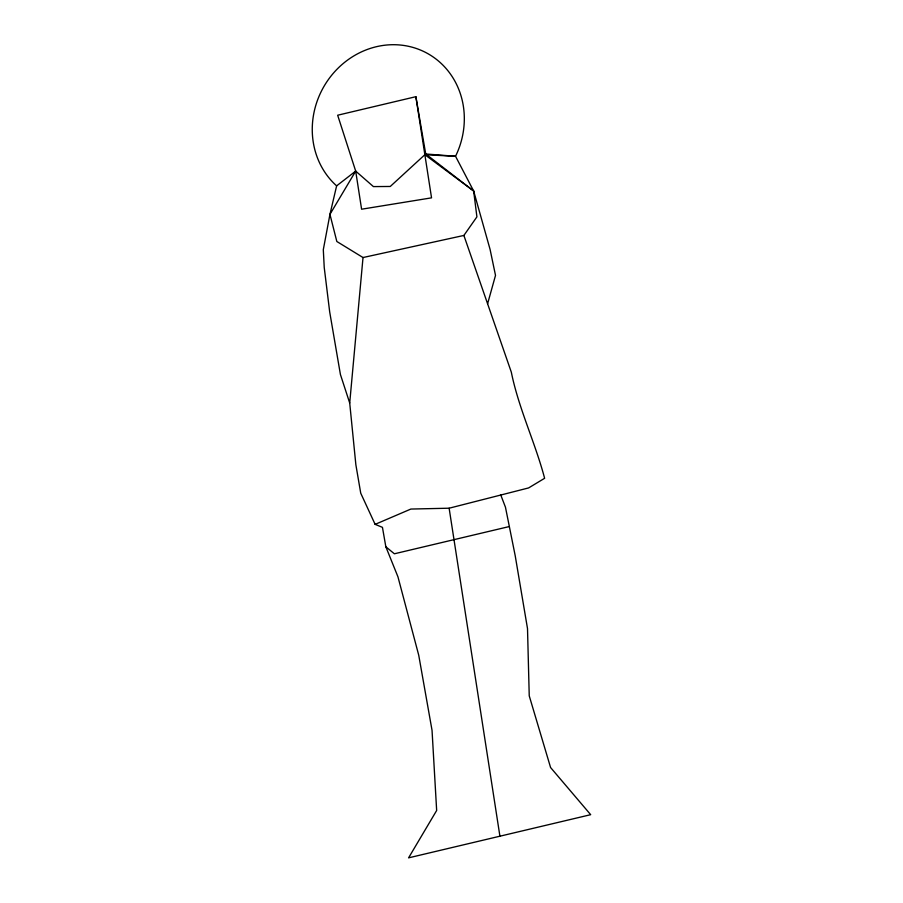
<?xml version="1.0" encoding="UTF-8"?>
<svg xmlns="http://www.w3.org/2000/svg" width="903" height="903" viewBox="0 0 903 903"><rect width="100%" height="100%" fill="white"/><g stroke="black" fill="none" stroke-linecap="round" stroke-linejoin="round"><path stroke-width="1.35" d="M500.781 495.025L505.466 507.238L515.218 555.785L527.51 628.578L529.237 695.841L550.582 767.527L590.686 814.687L408.585 857.85L436.657 810.488L432.04 730.324L418.732 655.228L397.952 576.825L385.841 546.789L382.443 527.341L375.129 524.361L360.737 493.196L355.861 464.729L349.709 403.02L363.017 257.536L336.83 241.496L329.945 214.361L336.627 185.86A80.796 74.543 -61.2 0 1 328.218 79.791A80.796 74.543 -61.2 0 1 429.489 54.598A80.796 74.543 -61.2 0 1 455.541 156.275L473.657 191.007L490.081 249.409L495.51 275.392L487.597 303.792M363.017 257.536L463.882 235.446L476.908 216.867L473.657 191.007L425.719 153.984L415.877 96.689L337.666 115.223L355.692 171.107L329.945 214.361L323.308 249.668L324.233 267.491L329.674 311.817L340.42 374.508L349.709 403.02M425.719 153.984L455.541 156.275L424.861 154.706L390.265 186.469L373.413 186.594L355.692 171.107L336.627 185.86M375.129 524.361L410.876 509.055L449.13 508.208L528.616 487.925L544.622 478.285C535.14 442.346 518.672 408.528 511.312 372.138L463.882 235.446M509.337 526.539L394.385 553.787L385.841 546.789M424.861 154.706L473.657 191.007M415.877 96.689L431.544 197.847L361.595 209.214L355.692 171.107M449.13 508.208L499.912 836.201"/></g></svg>
